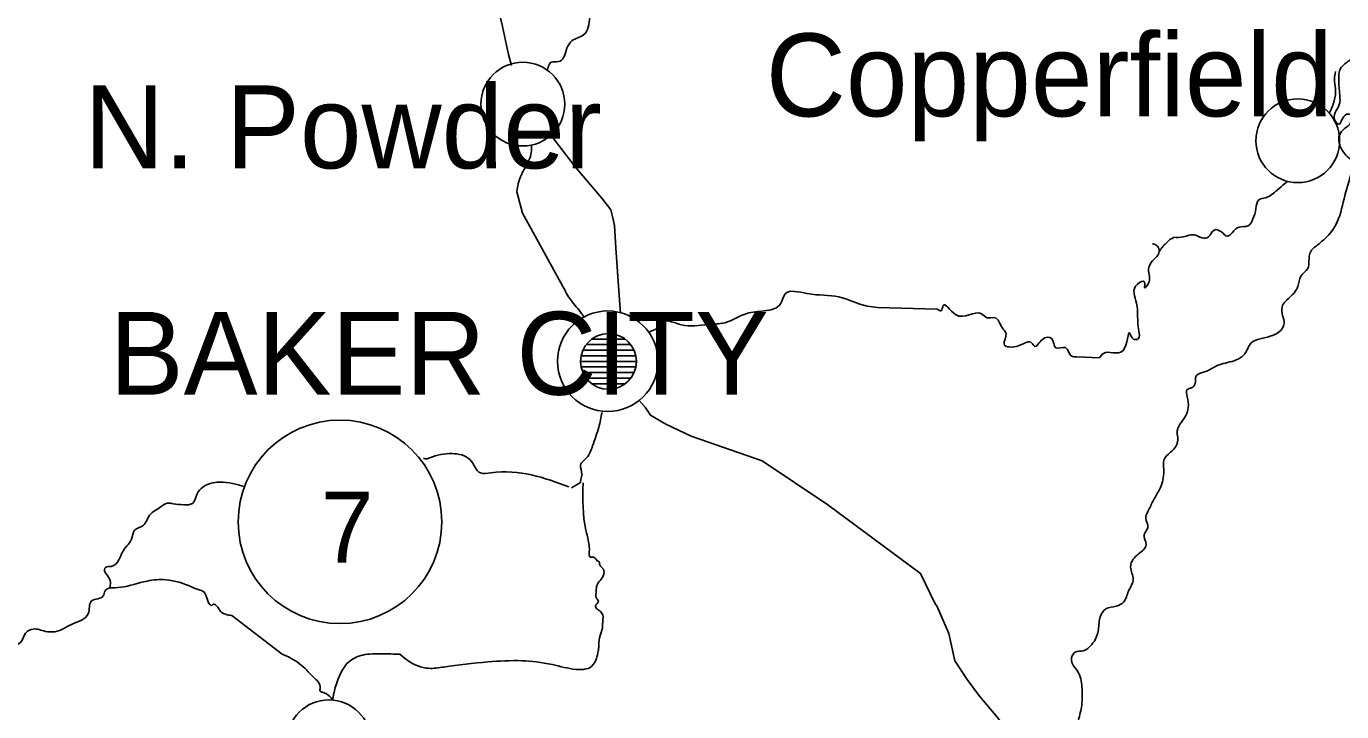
# Model space of a CAD drawing. Extents: x 0 to 1.42, y 0 to 0.92.
# Drawn here: x 0.26655 to 0.31535, y 0.51279 to 0.53823 of the extents above; entities that cross this region are included whole.
import ezdxf

# ---------------------------------------------------------------- set-up
doc = ezdxf.new("R2010")
doc.units = 0
doc.layers.add('P_ODOT_PLAN_TBlock', color=7, linetype='Continuous')

msp = doc.modelspace()

# ---------------------------------------------------------------- linework, layer by layer
at = {"layer": 'P_ODOT_PLAN_TBlock'}
for p, q in [((0.28529228972660564, 0.5338111381562898), (0.2852913054746306, 0.5337655344817621)), ((0.28474438946413844, 0.5320821355316179), (0.2849530508814417, 0.5313003113846297)), ((0.2849530508814417, 0.5313003113846297), (0.2854087595428786, 0.5304715712271689)), ((0.2854087595428786, 0.5304715712271689), (0.2864514104615203, 0.5285759019358239)), ((0.3091472766032461, 0.5304033297573462), (0.30914760468721597, 0.5304036578413162)), ((0.3003428146609758, 0.527734366502753), (0.29812463880797696, 0.5278003113846232)), ((0.28750816899168447, 0.5266231460303186), (0.28875948132766205, 0.5266231460303186)), ((0.2871925521937907, 0.5262091040355418), (0.28909379891295084, 0.5262091040355418)), ((0.2873162398578262, 0.5264161250329302), (0.28897011124891536, 0.5264161250329302)), ((0.28711184353236036, 0.5257944058728252), (0.2891745075743812, 0.5257944058728252)), ((0.28712431072396793, 0.5260020830381861), (0.2891495731911661, 0.5260020830381861)), ((0.287130544319788, 0.5255873848754369), (0.2891554787029836, 0.5255873848754369)), ((0.30636840521216996, 0.5259279360565458), (0.305522604687229, 0.5259636972114209)), ((0.2871925521937907, 0.5253803638780811), (0.28909379891295084, 0.5253803638780811)), ((0.2873100062620387, 0.5251730147967227), (0.2889635495691253, 0.5251730147967227)), ((0.28752063618329204, 0.5249656657153319), (0.2887657149234495, 0.5249656657153319)), ((0.28711085928041796, 0.5212999833006599), (0.2867689957633315, 0.5210985397310864)), ((0.2741725390704311, 0.51636166309066), (0.2760436020625636, 0.5149328573163817))]:
    msp.add_line(p, q, dxfattribs=at)
for points in [[(0.2819350062620322, 0.5456064137468345), (0.28207608237751775, 0.5451756394686127), (0.28232870704943375, 0.5446654688649382), (0.2823979327712316, 0.5441867943242688), (0.282526213611107, 0.543882332382005), (0.2825869091491648, 0.5434440121720508), (0.2825275259470846, 0.5432294452428974), (0.2823736545559889, 0.5428767549541835), (0.2824605968132068, 0.5424249833006467), (0.28270928447725524, 0.54199060009856), (0.28308067555336425, 0.5419180935368673), (0.28328080678696005, 0.5417028704397413), (0.28344123985784575, 0.5415145502297806), (0.2837808067869796, 0.5414154688649577), (0.28393205350612016, 0.5412005738518344), (0.28395239471346273, 0.5407622536418476), (0.28383428447724224, 0.5404272798885863), (0.28386807712816736, 0.5400470305447347), (0.28402851019905306, 0.5398902063977465), (0.28404524248249813, 0.5396710462927857), (0.28403310337489307, 0.5390181591536781), (0.2842168304090138, 0.5382218993111324), (0.2844399275218747, 0.5371795764764933), (0.2845478671544076, 0.5367740646654892)], [(0.28598749970034587, 0.5342274767389539), (0.2869126965507396, 0.533010285137904), (0.287900885527111, 0.5318587103347544), (0.28822995376858734, 0.5314239990486652), (0.28829589865049016, 0.5311733428806993), (0.28837037371610047, 0.5308423061353055), (0.28841532122265556, 0.5300063481300495), (0.2885199800153261, 0.5285883691274315), (0.28858887765312136, 0.5275906657153449)], [(0.28929524248249155, 0.5243285266077269), (0.28950456006779995, 0.5240968993111584), (0.28970469130139576, 0.5238012956366047), (0.2902804787029706, 0.5234597602035209), (0.29121453382107426, 0.5230197995736191)], [(0.29121453382107426, 0.5230197995736191), (0.2938474078368223, 0.5220978835631205), (0.2962847437948471, 0.5204728835631139), (0.2997260167607133, 0.5179177654528712), (0.30026210599957803, 0.5167940777888292), (0.3003247700415532, 0.5167274767389539)], [(0.3003247700415532, 0.5167274767389539), (0.30076801151138255, 0.5157005738518148), (0.30099537371611346, 0.5146766237206007), (0.3014507542935152, 0.5139935528544656), (0.3019058067869796, 0.5133678966864605), (0.3025885495691123, 0.5125713087599774), (0.30310068867673684, 0.5118314793636519), (0.303385137495628, 0.511262581725837), (0.3034451768657132, 0.5107898126969852)]]:
    msp.add_lwpolyline(points, dxfattribs=at)
for centre, radius in [((0.28497104736747364, 0.5353435929156416), 0.0015540581462570367), ((0.31371851838675385, 0.5339850517958142), 0.0015540581462570367), ((0.2881170421309137, 0.5258002958578739), 0.0018648697678767176), ((0.28814565092846683, 0.5257940953228483), 0.0010360387599511413), ((0.27818415200779395, 0.5198394686664184), 0.003776361295868173), ((0.27777575537272303, 0.5116781428938346), 0.0015540581462570367)]:
    msp.add_circle(centre, radius, dxfattribs=at)
for points in [[(0.30571715849300984, 0.513618880938429), (0.30558625298117925, 0.514231741830824), (0.3053201768657132, 0.5147780016733436), (0.30546453382109384, 0.515005691962077), (0.30575127922790496, 0.5150539203085273), (0.30607936321740625, 0.5152901407809682), (0.30631459943787215, 0.5157812825132452), (0.3063798881518025, 0.5162776735893672), (0.3065921584930033, 0.5166077260827859), (0.30698651544837735, 0.5167097602035339), (0.30725587240377095, 0.5168610069227071), (0.30744156794180916, 0.5172717680775561), (0.30761381203629734, 0.5177097602035404), (0.30751768342739955, 0.5181615318570771), (0.3076131558683249, 0.5184518861877858), (0.3078155836898407, 0.5186526735893541), (0.30809051807304927, 0.5189873192586455), (0.30802522935915155, 0.5193718336943345), (0.3081564629549521, 0.5196306919620706), (0.30807772279747175, 0.5199797733268869), (0.3081955049496897, 0.5202970305447282), (0.3082860561308051, 0.5204801014108765), (0.3084353343460282, 0.5207658625657451), (0.3086479327712316, 0.5211723586287242), (0.3087450456321044, 0.5218022798885668), (0.308750951143922, 0.5221241302822806), (0.3089943894641254, 0.5224233428806992), (0.3092014104615138, 0.5226418468177202), (0.30926571492343646, 0.5229679623032715), (0.30924471754812144, 0.5232228835631074), (0.30940285403105455, 0.5235355476051087), (0.3095698487817303, 0.5237898126969722), (0.3096564629549456, 0.5240847602035209), (0.30961381203631044, 0.5244827260827924), (0.30961938946412537, 0.5247465056103711), (0.3097765416951161, 0.5248134347442164), (0.3099117122987841, 0.5249738678150694), (0.30993533434602166, 0.5252330541667755), (0.31028999313868566, 0.5254154688649513), (0.3106626965507396, 0.5256070699148069), (0.31095403513342323, 0.525713369127425), (0.31158198788931574, 0.5259220305447282), (0.3117936020625441, 0.5261316762140391), (0.31197864143264237, 0.526475508235043), (0.31231984878172375, 0.5266264268702135), (0.3127322503565204, 0.526737319258639), (0.3131229983880295, 0.52698666309066), (0.3132138776531148, 0.5272189465552334), (0.313156791038922, 0.527491912434492), (0.3131361217476095, 0.5278226210959158), (0.31341564930665816, 0.5281661250329172), (0.3137220797528393, 0.5285768861877989), (0.31383592489718976, 0.5289564793636453), (0.3140882214851358, 0.5292465056103516), (0.314134153243666, 0.5295148783137701), (0.3141987857895912, 0.5298767549541966), (0.31434281466096925, 0.5300283297573397), (0.31477457319116603, 0.5303895502297936), (0.31513054431977494, 0.5308626473426481), (0.3154353343460087, 0.5318275423557518), (0.31573159418853486, 0.532863959678606), (0.315764402587485, 0.5331592352691572), (0.3155554130861791, 0.5334010331694131), (0.3152752293591581, 0.5338311512796624), (0.31524537371610045, 0.5341260987862111), (0.31539465193132354, 0.534380691962077), (0.3156508855271371, 0.5346034609909355), (0.3157243763407724, 0.5349387628281993), (0.3155317910389416, 0.5349659937993344), (0.3153516729286858, 0.5347563481300561), (0.3152434052121504, 0.5346001801510405), (0.3150964235848799, 0.534730101410896), (0.3151069222725374, 0.5350296420932846), (0.3152604655796305, 0.5353334478675759), (0.3152630902515205, 0.5358072011484027), (0.31524307712818045, 0.5363081854003973), (0.3152670272594205, 0.5365765581037834), (0.3154291007502211, 0.5368039203085142), (0.3157617779155625, 0.5370581854003778), (0.3161669616425966, 0.5374997864502596), (0.31642844458225516, 0.5378298389436783), (0.31663218473971594, 0.5382763612534026), (0.31680410075023424, 0.5386201932744066), (0.31691696164260963, 0.5388524767389801), (0.3168874340835545, 0.5391743271326612), (0.31710921886047044, 0.5396477523295181), (0.31729852332240616, 0.5399289203085142), (0.3175271978630821, 0.5400089728019721), (0.31763546557961747, 0.5401516893374052), (0.3178031164982657, 0.5405447339568017), (0.31793041308616615, 0.5409469649279434), (0.3182319222725374, 0.5412320699148069), (0.31833297214131034, 0.541723867815089), (0.31838087240375795, 0.5423364006234813), (0.3185265416951161, 0.5427875161090456), (0.3186813973381542, 0.5433416499673004), (0.31877818211505704, 0.543882332382005)], [(0.2873001637423537, 0.5395473586287176), (0.2874530508814417, 0.5390834478675759), (0.2874530508814417, 0.5385709806759813), (0.28722142358487335, 0.5379092352691638), (0.28679163355862664, 0.5376943402560403), (0.28660495376858086, 0.5374210462927793)], [(0.28660495376858086, 0.5374210462927793), (0.28628769655073955, 0.5369197339568147), (0.286023588939191, 0.5369026735893672), (0.28589432384734054, 0.5366392221457911)], [(0.31489924510717654, 0.5350161906497346), (0.31507312962161227, 0.5354636972114014), (0.31512037371608737, 0.5359194058728383), (0.3150816598053523, 0.5362684872376546), (0.3151236545559824, 0.5365542483925233)], [(0.2852913054746306, 0.5337655344817621), (0.28529064930665815, 0.5336136315946165), (0.28509970442477484, 0.5330640909122017), (0.28482837896543123, 0.5325060200460471), (0.28474438946413844, 0.5320821355316179)], [(0.309125294975956, 0.5304000489174512), (0.3094733920887973, 0.5304164531169262), (0.30986348395233393, 0.5304961775263816), (0.31017188290246517, 0.5303790515421035), (0.31040941571085107, 0.5304141565290063), (0.3106121716163694, 0.5306684216208697), (0.31088940258749803, 0.5306008363190194), (0.3111033133486464, 0.5304390909121888), (0.31129228972661216, 0.5305818074476218), (0.3115393369706806, 0.5307780016733501), (0.3118798881517894, 0.5308304951116704), (0.31205574117017515, 0.5310804951116639), (0.3121649931386856, 0.5314558231956729), (0.3122742451071635, 0.5317911250329367), (0.3125209642672946, 0.5318662562665195), (0.3129566598053262, 0.5321513612534157), (0.3132397962882724, 0.5323921749016967), (0.3133316598053328, 0.5324689465552269)], [(0.30636840521216996, 0.5259279360565458), (0.306505544319788, 0.5260916499673265), (0.3068595469444469, 0.526117568602484), (0.30723585928039837, 0.5261969649279368), (0.3074855311964219, 0.526849195899072), (0.30762299838800994, 0.526620849442366), (0.30780213224629066, 0.5266336447179761), (0.3078172241097882, 0.5269331854003972), (0.30773290652449287, 0.5279528704397413), (0.30776801151136296, 0.5286638284450167), (0.3080324472069141, 0.5287435528544395), (0.3080445863145191, 0.5285289859253186), (0.3081708986504771, 0.5286717024607518), (0.30818238159010963, 0.5292038546917164), (0.3083316598053328, 0.5295253770014277), (0.3085796913014088, 0.5298734741143015), (0.308509153243666, 0.5300749176838423), (0.3083316598053328, 0.5301687497048527)], [(0.3085718172856412, 0.5298570699148265), (0.30864498001530655, 0.5299692746392294), (0.30873749970033937, 0.5300814793636324), (0.3088205049496897, 0.5301743271326678), (0.30891827397856764, 0.5302668468177006), (0.30899635796807545, 0.5303304951116834), (0.3090547569182132, 0.530359694586736), (0.30913185665574605, 0.5303961119095837)], [(0.2864514104615203, 0.5285759019358239), (0.28674898263999143, 0.5280745895998593), (0.28715383828302304, 0.5275591696523397), (0.2872260167607133, 0.5274531985237568)], [(0.289633825159683, 0.5268908625657321), (0.28987299838801645, 0.5269843665027399), (0.29017417949038515, 0.5272652063977661), (0.29084970442475533, 0.5271516893373855), (0.2918437989129443, 0.5271671092848856), (0.29245764405731434, 0.5272281329069459), (0.29327851019904005, 0.5275745895998724), (0.29391925823054266, 0.5276667812009027), (0.29453408762685507, 0.5279335134843738), (0.2947014104615007, 0.5282996552166703), (0.2955163710914416, 0.5283111381563028), (0.2966889432699062, 0.5281917155841048), (0.2977483264719929, 0.5278491958990784), (0.29812463880797696, 0.5278003113846232)], [(0.3003428146609758, 0.527734366502753), (0.3004874997003589, 0.5276720305447478), (0.3005600062620191, 0.527864287762576), (0.30101505875548357, 0.5275365318570772), (0.30198651544837735, 0.5275565449804498), (0.30218303775810823, 0.5274174373688817), (0.3024829065244994, 0.5274164531169067), (0.30274963880797046, 0.5270539203085077), (0.302896292351271, 0.5268252457678319), (0.3028228015376358, 0.5264410594161453), (0.3033595469444404, 0.5263770830381926), (0.30385725035650735, 0.5264741958990654), (0.30395042620954527, 0.5263619911746625), (0.30424734222004396, 0.5266073979988161), (0.30459215849299026, 0.5266464399935535), (0.3047427490441909, 0.5262973586287372), (0.30509642358487987, 0.5263055607284748), (0.3053142713538957, 0.5260007707022085), (0.305522604687229, 0.5259636972114209)], [(0.28711085928041796, 0.5212999833006599), (0.28711807712818044, 0.5214069386812176), (0.28715941571083803, 0.5216034609909485), (0.28711184353236036, 0.5219522142717623), (0.28733723723317384, 0.5222199308072084), (0.2875586939260872, 0.5226621880250627), (0.28778605613078556, 0.5233544452429105), (0.2879064629549586, 0.5238925029856927)], [(0.2812791663670321, 0.5222084478675759), (0.2813464235848799, 0.5221772798885732), (0.281516699175418, 0.5222173061352858), (0.28233690914917126, 0.5223715056103515), (0.283011777915569, 0.5221461119095706), (0.28339432384734053, 0.5216533297573461), (0.2837837595428721, 0.5216569386812111), (0.28667811649824615, 0.5211421749016967)], [(0.2696410430074455, 0.5173744583662766), (0.26966925823052307, 0.5175978835631074), (0.26955836584209775, 0.5178531329069459), (0.26944780153760967, 0.5180768861877794), (0.2694884839523274, 0.5181484084974971), (0.26969911387358075, 0.5181877785762373), (0.2699822503565269, 0.5184243271326807), (0.2701134839523274, 0.5187189465552269), (0.27027588552713055, 0.5189466368439604), (0.2704517385454837, 0.5191920436681138), (0.2705652556058642, 0.5195270174213752), (0.2708752949759429, 0.5196963087599709), (0.2711640088867041, 0.5201425029856926), (0.27139301151138256, 0.5202940777888357), (0.2718287070494468, 0.5205388284450168), (0.2719940613801424, 0.5205115974738815), (0.27238809025154653, 0.520474852067064), (0.27271059681320026, 0.5205230804135141), (0.2728867779155885, 0.5208757707022281), (0.27309412699694685, 0.5211257707022215), (0.2736187332961464, 0.5213075292323923), (0.2745360561308051, 0.5211802326444919), (0.274633825159683, 0.5211552982612767)], [(0.28720403513342324, 0.5212855476051022), (0.2873060692541712, 0.5195316105972477), (0.2874356624300242, 0.5187022142717819), (0.28745961256123176, 0.5185463743767688), (0.28763874641951254, 0.5185083166339736), (0.2877247044247553, 0.5183977523295181), (0.2877968829024456, 0.518354117158908), (0.2878247700415532, 0.51824289668648), (0.28795600363735374, 0.5180791827756993), (0.2879540351334363, 0.5178334478675759), (0.2877913054746306, 0.517608054166795), (0.28770797214131033, 0.5174459806759617), (0.2876882871019403, 0.5172045108597084), (0.28769911387356767, 0.5170125817258501), (0.2877719485192631, 0.5168974242455221), (0.2876663054746176, 0.5167261644030089), (0.28789268342737345, 0.516461400623488), (0.2879320535061136, 0.516122161778324), (0.28791236846674356, 0.5158541171589079), (0.2878086939260807, 0.5155355476051217), (0.28778539996281305, 0.5151733428806927), (0.287769980015313, 0.5150496552166572)], [(0.2696321847397355, 0.5173879098098265), (0.2694704393329048, 0.5172763612533962), (0.2694025259470846, 0.5170886972114079), (0.26897175166886284, 0.5169066105972346), (0.2688483920887973, 0.5164285922245377), (0.26829589865049014, 0.5160631066602137), (0.26760036059274733, 0.5157609413059026), (0.26725554431976845, 0.5157753770014276), (0.2668037726662317, 0.5158613350066704), (0.26652096426728805, 0.5157058231956599), (0.2663401899890598, 0.515370849442366), (0.2661157805402539, 0.5152150095473529), (0.2659379590179507, 0.5146339728019655), (0.2657893369707001, 0.5144243271326547), (0.26570141046150725, 0.51386133500669), (0.26537759156387597, 0.5135624504922413), (0.26512890389982746, 0.5130667155841243), (0.26492253907044416, 0.5129499176838489)], [(0.2741725390704311, 0.51636166309066), (0.2737647306714745, 0.5165050357940981), (0.2735957674168813, 0.516733710334774), (0.27347962568461087, 0.5167786578413291), (0.2734392713538957, 0.5167428966864865), (0.2732788382830426, 0.5169131722770247), (0.27311938946413195, 0.5172537234581336), (0.2729586283092763, 0.5173121224082714), (0.2726768041623077, 0.5174246552166443), (0.27172896951661885, 0.5176907313321428), (0.2710304787029836, 0.5176434872376677), (0.2700534445822422, 0.5174135003610142), (0.2696321847397355, 0.5173879098098265)], [(0.277907447206901, 0.5132337103347675), (0.27780081991031313, 0.5133649439305681), (0.27754163355860706, 0.5135129098098461), (0.2774481296215992, 0.5135624504922413), (0.2774484577056017, 0.5136697339568017), (0.2771955049496832, 0.5140818074476284), (0.27668303775808867, 0.5145749176838554), (0.2760436020625636, 0.5149328573163817)], [(0.28040843145887606, 0.5149239990486717), (0.2797352031124259, 0.5149440121720443), (0.2790386808027081, 0.5148947995736192), (0.27848749970034586, 0.5146241302822806), (0.2781971453696372, 0.5141867943242688), (0.27798848395233394, 0.5136123192586389), (0.27791630547464363, 0.51325405154211)], [(0.287769980015313, 0.5150496552166572), (0.28758428447724227, 0.5145398126969852), (0.28606591177385626, 0.5145398126969852), (0.28493008500217665, 0.5146851539043082), (0.2836672897265991, 0.5146421749017032), (0.2820422897265926, 0.51445123001982), (0.28146879891293775, 0.5144033297573397), (0.2807043632173997, 0.5146900751641508), (0.28040843145887606, 0.5149239990486717)], [(0.3118697175481345, 0.48814348723765466), (0.31181328710191414, 0.48845221427178837), (0.31182903513341675, 0.48891284419303516), (0.3120002949759299, 0.4891671092848987), (0.3120019353958774, 0.48949814603029246), (0.31221847082894827, 0.48978357910115866), (0.31232312962161873, 0.49014086256574513), (0.3123559380205689, 0.4904404032481663), (0.31282247345363323, 0.4906182247704695), (0.31289038683945347, 0.49076094130590264), (0.31293205350611364, 0.49100241112215604), (0.31313054431976195, 0.4913193402560273), (0.3130616466819667, 0.49184722739512193), (0.3132283133486398, 0.4920211119095576), (0.31328868080272765, 0.4924814137468344), (0.3136574472069141, 0.49282032450799584), (0.31366105613081163, 0.49354473395682125), (0.3133582346084954, 0.49386297542663754), (0.3134451768657132, 0.494242568602484), (0.3136574472069141, 0.4945909937993279), (0.3133214892016778, 0.4945693402560403), (0.3131210298840794, 0.494753395374131), (0.3132030508814548, 0.49504801479670973), (0.3134320535061332, 0.49514151873371764), (0.3135846125612513, 0.49522157122714283), (0.3136574472069141, 0.4954226867127137), (0.3137571847397094, 0.49571730613529236), (0.3139589563932528, 0.49574355285445254), (0.31425488815180896, 0.4958413218833304), (0.3141932083617763, 0.4960427654528712), (0.3140075128237054, 0.4965214399935732), (0.31411610862424344, 0.496744865190404), (0.3141446519313235, 0.49706671558411786), (0.314018011511363, 0.49770647936364537), (0.3135806755533838, 0.497980429494879), (0.31324537371608735, 0.4980617943242818), (0.313121357968082, 0.4983170436680878), (0.3130262136111266, 0.498978789074938), (0.31297043933291135, 0.49949322477045), (0.3130613185979967, 0.4997612693898986), (0.3132899931386726, 0.49980982582031874), (0.313756200487767, 0.4999518861877793), (0.3141653212226686, 0.5002904688649381), (0.31446781466098234, 0.5007816105972478), (0.3145508199103327, 0.5012730804134946), (0.3146334970756805, 0.5016710462927662), (0.31473717161637593, 0.5018180279200692), (0.31500849707568696, 0.5023314793636389), (0.31515022935914505, 0.5028902063977662), (0.31483034746938127, 0.5033783953741506), (0.3144192582305296, 0.5035539203085337), (0.31416039996282613, 0.5037422405184945), (0.313771620435267, 0.5038774111221626), (0.3131984577056148, 0.5038206525919723), (0.3128684052121634, 0.504094274639236), (0.31278179103894815, 0.5046671092848857), (0.312891043007426, 0.5050332510171821), (0.31281164668197314, 0.5052481460303055), (0.31281820836176316, 0.5056861381562897), (0.3125416335586071, 0.5058659281825431), (0.3119058067869796, 0.5058541171589079), (0.31142680416230767, 0.5058823323820181), (0.31100160731190096, 0.5059056263452532), (0.3107493107239875, 0.505606741830837), (0.31072142358487986, 0.5053610069226809), (0.31047470442474884, 0.5052675029856731), (0.3102122372331477, 0.505603789074912), (0.3099094157108641, 0.5059397470801809), (0.3094763448447224, 0.5061956525919918), (0.30929491439852164, 0.5065896814633634), (0.30902785403104804, 0.5069436840880548), (0.30858526872922376, 0.5070430935368803), (0.30839169917541803, 0.5068334478675693), (0.3083447831649128, 0.5064223586287177), (0.3081111873643944, 0.5062976867127073), (0.3076633527187251, 0.5062094321195444), (0.3072112529811858, 0.5062999833006598), (0.30687135796808196, 0.5063501801510274), (0.3064212267344601, 0.506749130282274), (0.3060737857895912, 0.5071165843505155), (0.30573454694445995, 0.5073052326444788), (0.3056869747659822, 0.5076543140092952), (0.30573782778435493, 0.507971571227169), (0.306012434083561, 0.50821664996732), (0.30626374641949944, 0.5083816762140456), (0.30628375954287207, 0.5087570042980221), (0.3065357280468156, 0.5090335791011782), (0.30650652857173044, 0.5094361381562897), (0.30615941571086414, 0.5098304951116639), (0.3056105311964219, 0.510247817946303), (0.3051705705664876, 0.5108482116470904), (0.3049583002252868, 0.5113537890749249), (0.3050757542935348, 0.5115995239830484), (0.3053677490441909, 0.5118134347442294), (0.30556788027778675, 0.5124075948491966), (0.30569156794182223, 0.5129571355316114), (0.30571715849300984, 0.513618880938429)]]:
    msp.add_spline(points, degree=3, dxfattribs=at)

# ---------------------------------------------------------------- texts
for s, height, p in [('Copperfield', 0.003075787401574803, (0.29398356269246534, 0.5348892221458041)), ('N. Powder', 0.003075787401574803, (0.26869812962159917, 0.5329604163715064)), ('BAKER CITY', 0.003075787401574803, (0.26964202725942055, 0.5245578573164078)), ('7', 0.0026246712598425198, (0.27747306400481436, 0.5183301670276679))]:
    msp.add_text(s, height=height, dxfattribs=at).set_placement(p)

doc.saveas('drawing.dxf')
